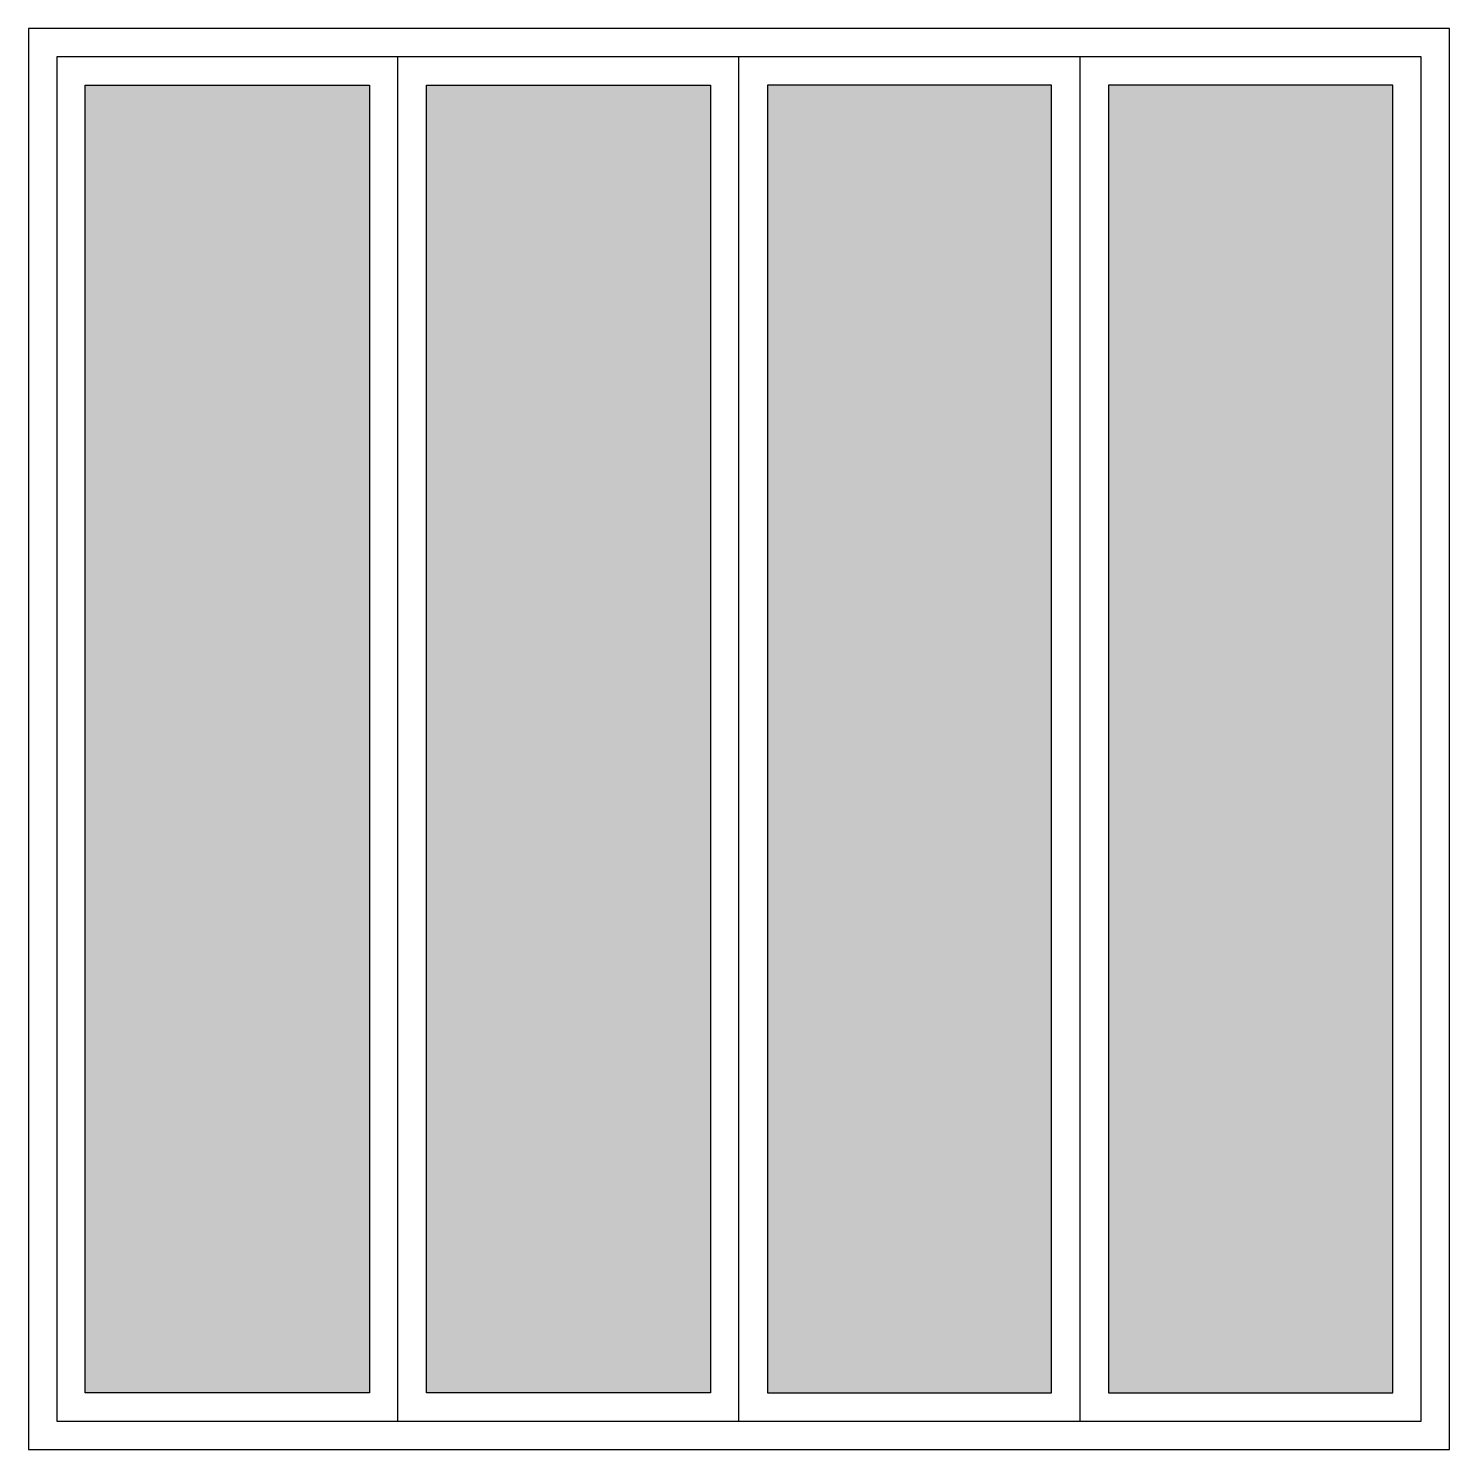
# Model space of a CAD drawing. Header units: millimetres. Extents: x 28.09 to 29.09, y -0.4 to 0.6.
import ezdxf

# ---------------------------------------------------------------- set-up
doc = ezdxf.new("R2010")
doc.units = ezdxf.units.MM
doc.layers.add('021', color=1, linetype='Continuous')

msp = doc.modelspace()

# ---------------------------------------------------------------- hatches: boundary and pattern name
at = {"layer": '021'}
h = msp.add_hatch(color=256, dxfattribs=at)
h.set_gradient(color1=(57, 190, 239), one_color=1, tint=1, name='HEMISPHERICAL')
h.paths.add_polyline_path([(29.0466, 0.561), (28.8466, 0.561), (28.8466, -0.359), (29.0466, -0.359)])
h.paths.add_polyline_path([(28.8066, 0.561), (28.6066, 0.561), (28.6066, -0.359), (28.8066, -0.359)])
h.paths.add_polyline_path([(28.5666, 0.561), (28.3666, 0.561), (28.3666, -0.359), (28.5666, -0.359)])
h.paths.add_polyline_path([(28.3266, 0.561), (28.1266, 0.561), (28.1266, -0.359), (28.3266, -0.359)])

# ---------------------------------------------------------------- linework, layer by layer
for p, q in [((28.3466, -0.379), (28.3466, 0.581)), ((28.5866, -0.379), (28.5866, 0.581)), ((28.8266, -0.379), (28.8266, 0.581))]:
    msp.add_line(p, q, dxfattribs=at)
for points in [[(29.0866, 0.601), (28.0866, 0.601), (28.0866, -0.399), (29.0866, -0.399)], [(29.0666, 0.581), (28.1066, 0.581), (28.1066, -0.379), (29.0666, -0.379)], [(28.1266, 0.561), (28.3266, 0.561), (28.3266, -0.359), (28.1266, -0.359)], [(28.3666, 0.561), (28.5666, 0.561), (28.5666, -0.359), (28.3666, -0.359)], [(28.8066, 0.561), (28.6066, 0.561), (28.6066, -0.359), (28.8066, -0.359)], [(29.0466, 0.561), (28.8466, 0.561), (28.8466, -0.359), (29.0466, -0.359)]]:
    msp.add_lwpolyline(points, close=True, dxfattribs=at)

doc.saveas('drawing.dxf')
